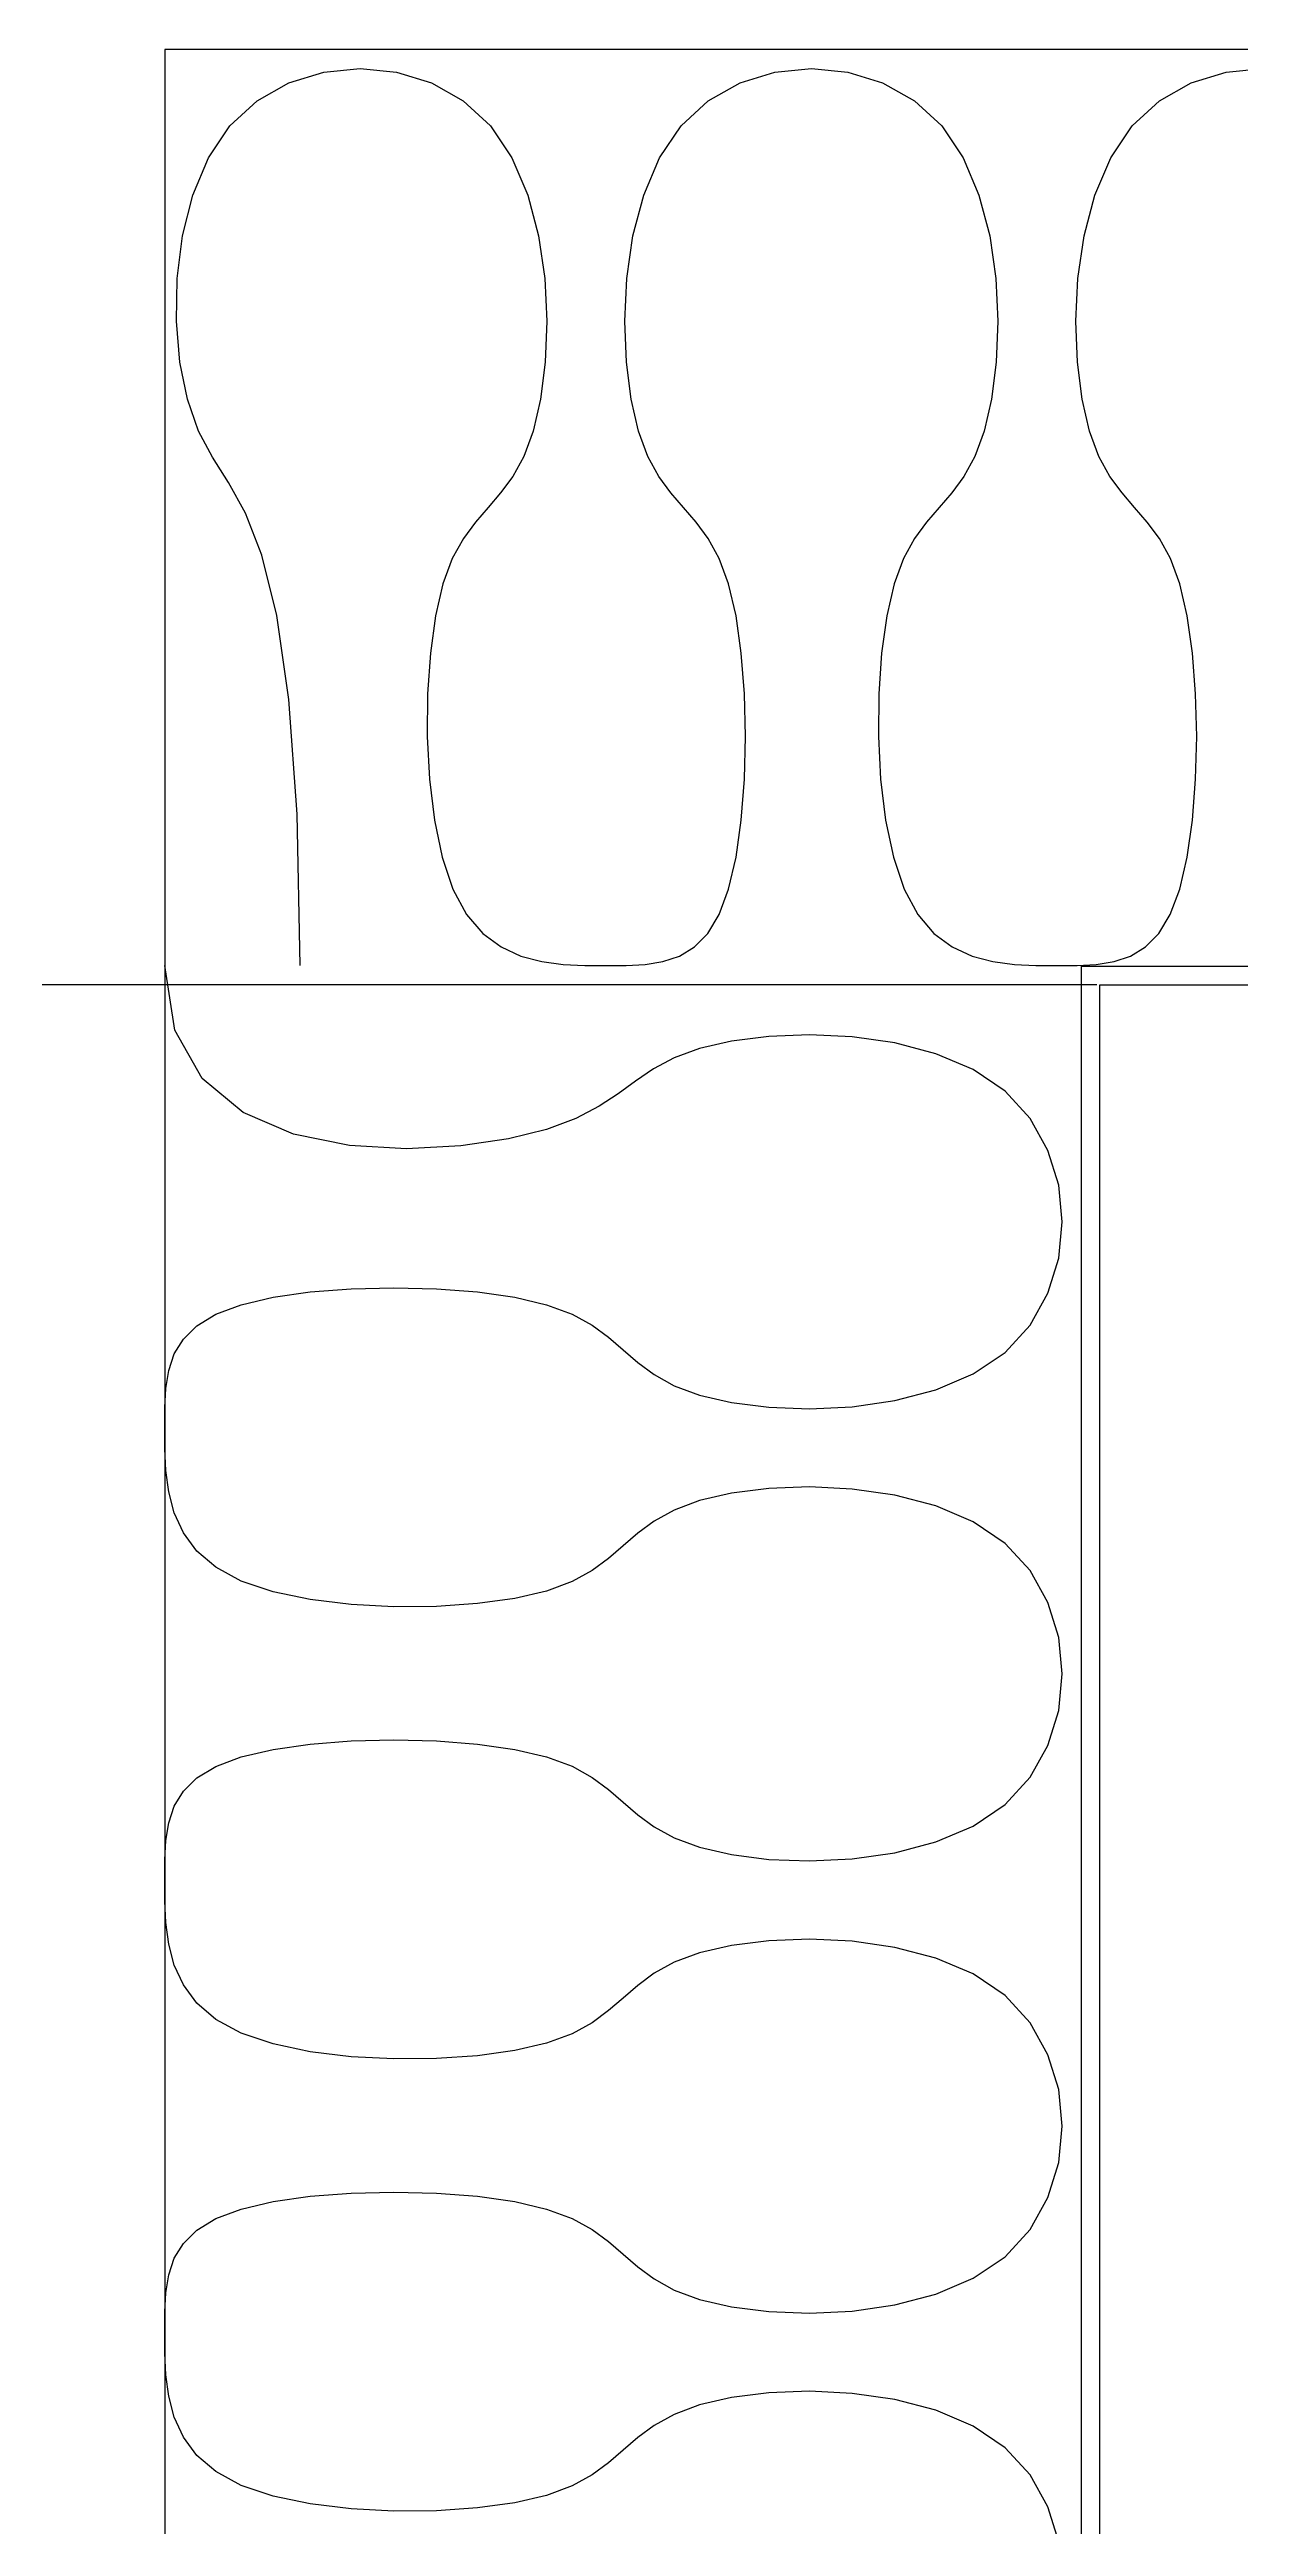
# Model space of a CAD drawing. Header units: millimetres. Extents: x -95178 to 274693, y -2232 to 263302.
# Drawn here: x 121889 to 122274, y 216065 to 216865 of the extents above; entities that cross this region are included whole.
import ezdxf

# ---------------------------------------------------------------- set-up
doc = ezdxf.new("R2010")
doc.units = ezdxf.units.MM
doc.layers.add('HATCH', color=9, linetype='Continuous')
doc.layers.add('TXT', color=3, linetype='Continuous')
doc.styles.add('ROMANS', font='romans.shx', dxfattribs={"width": 0.8})
doc.styles.add('view', font='romans.shx', dxfattribs={"width": 0.85})
doc.dimstyles.new('view', dxfattribs={"dimtxt": 2, "dimasz": 2, "dimexe": 1, "dimexo": 1, "dimgap": 1, "dimtad": 1, "dimdec": 0, "dimlfac": -1, "dimzin": 0, "dimdsep": 46, "dimtxsty": 'view', "dimcen": 2.5, "dimdle": 1.25, "dimclrd": 15, "dimclre": 15, "dimclrt": 3, "dimadec": 0, "dimazin": 0, "dimtfac": 0.9, "dimtdec": 0, "dimtofl": 0, "dimtmove": 2, "dimatfit": 0, "dimfxl": 1, "dimtolj": 1, "dimtzin": 0, "dimarcsym": 0})

# ---------------------------------------------------------------- blocks, each defined once
blk = doc.blocks.new('*D3')
at = {"layer": 'Defpoints', "color": 0, "transparency": 16777216}
for p in [(120731.83, 216562.82, 0), (122228.47, 216562.82, 0), (122228.47, 212334.82, 0)]:
    blk.add_point(p, dxfattribs=at)
at = {"layer": 'TXT', "color": 15, "lineweight": -2, "transparency": 16777216}
for p, q in [((122227.47, 216562.82, 0), (120730.83, 216562.82, 0)), ((120731.83, 212336.82, 0), (120731.83, 216560.82, 0)), ((120479.06, 214490.95, 0), (120477.06, 214490.95, 0)), ((120731.83, 214448.82, 0), (120479.06, 214490.95, 0)), ((122227.47, 212334.82, 0), (120730.83, 212334.82, 0))]:
    blk.add_line(p, q, dxfattribs=at)
at = {"layer": 'TXT', "color": 15, "transparency": 16777216}
for points in [[(120731.5, 216560.82, 0), (120732.17, 216560.82, 0), (120731.83, 216562.82, 0)], [(120731.5, 212336.82, 0), (120732.17, 212336.82, 0), (120731.83, 212334.82, 0)]]:
    blk.add_solid(points, dxfattribs=at)
at = {"layer": 'TXT', "color": 3, "transparency": 16777216, "insert": (120476.06, 214483.07, 0), "char_height": 2, "attachment_point": 5, "rotation": 90, "style": 'ROMANS'}
blk.add_mtext('\\A1;STATED DUCT', dxfattribs=at)

msp = doc.modelspace()

# ---------------------------------------------------------------- linework, layer by layer
at = {"color": 4}
for p, q in [((128918.474, 216864.819, 0), (121926.474, 216864.819, 0)), ((121926.474, 216864.819, 0), (121926.474, 212032.819, 0)), ((122228.474, 216562.819, 0), (128616.474, 216562.819, 0)), ((122228.474, 212334.819, 0), (122228.474, 216562.819, 0))]:
    msp.add_line(p, q, dxfattribs=at)
at = {"color": 31}
for p, q in [((122222.474, 216568.819, 0), (128622.474, 216568.819, 0)), ((122222.474, 212328.819, 0), (122222.474, 216568.819, 0))]:
    msp.add_line(p, q, dxfattribs=at)
at = {"layer": 'HATCH'}
for p, q in [((121956.31, 216848.258, 0), (121966.584, 216854.035, 0)), ((121966.584, 216854.035, 0), (121977.845, 216857.501, 0)), ((121977.845, 216857.501, 0), (121989.598, 216858.657, 0)), ((121989.598, 216858.657, 0), (122001.352, 216857.501, 0)), ((122001.352, 216857.501, 0), (122012.612, 216854.035, 0)), ((122012.612, 216854.035, 0), (122022.887, 216848.258, 0)), ((122101.984, 216848.258, 0), (122112.258, 216854.035, 0)), ((122112.258, 216854.035, 0), (122123.518, 216857.501, 0)), ((122123.518, 216857.501, 0), (122135.272, 216858.657, 0)), ((122135.272, 216858.657, 0), (122147.026, 216857.501, 0)), ((122147.026, 216857.501, 0), (122158.286, 216854.035, 0)), ((122158.286, 216854.035, 0), (122168.561, 216848.258, 0)), ((122247.658, 216848.258, 0), (122257.932, 216854.035, 0)), ((122257.932, 216854.035, 0), (122269.192, 216857.501, 0)), ((122269.192, 216857.501, 0), (122280.946, 216858.657, 0)), ((121947.515, 216840.17, 0), (121956.31, 216848.258, 0)), ((122022.887, 216848.258, 0), (122031.681, 216840.17, 0)), ((122093.189, 216840.17, 0), (122101.984, 216848.258, 0)), ((122168.561, 216848.258, 0), (122177.355, 216840.17, 0)), ((122238.863, 216840.17, 0), (122247.658, 216848.258, 0)), ((121940.591, 216829.867, 0), (121947.515, 216840.17, 0)), ((122031.681, 216840.17, 0), (122038.612, 216829.867, 0)), ((122086.258, 216829.867, 0), (122093.189, 216840.17, 0)), ((122177.355, 216840.17, 0), (122184.286, 216829.867, 0)), ((122231.932, 216829.867, 0), (122238.863, 216840.17, 0)), ((121935.521, 216817.832, 0), (121940.591, 216829.867, 0)), ((122038.612, 216829.867, 0), (122043.732, 216817.832, 0)), ((122081.138, 216817.832, 0), (122086.258, 216829.867, 0)), ((122184.286, 216829.867, 0), (122189.406, 216817.832, 0)), ((122226.812, 216817.832, 0), (122231.932, 216829.867, 0)), ((121932.187, 216804.641, 0), (121935.521, 216817.832, 0)), ((122043.732, 216817.832, 0), (122047.202, 216804.641, 0)), ((122077.669, 216804.641, 0), (122081.138, 216817.832, 0)), ((122189.406, 216817.832, 0), (122192.876, 216804.641, 0)), ((122223.343, 216804.641, 0), (122226.812, 216817.832, 0)), ((121930.469, 216790.872, 0), (121932.187, 216804.641, 0)), ((122047.202, 216804.641, 0), (122049.182, 216790.872, 0)), ((122075.688, 216790.872, 0), (122077.669, 216804.641, 0)), ((122192.876, 216804.641, 0), (122194.856, 216790.872, 0)), ((122221.362, 216790.872, 0), (122223.343, 216804.641, 0)), ((121930.25, 216777.103, 0), (121930.469, 216790.872, 0)), ((122049.182, 216790.872, 0), (122049.835, 216777.103, 0)), ((122075.035, 216777.103, 0), (122075.688, 216790.872, 0)), ((122194.856, 216790.872, 0), (122195.509, 216777.103, 0)), ((122220.709, 216777.103, 0), (122221.362, 216790.872, 0)), ((121931.411, 216763.912, 0), (121930.25, 216777.103, 0)), ((122049.835, 216777.103, 0), (122049.321, 216763.912, 0)), ((122075.549, 216763.912, 0), (122075.035, 216777.103, 0)), ((122195.509, 216777.103, 0), (122194.995, 216763.912, 0)), ((122221.223, 216763.912, 0), (122220.709, 216777.103, 0)), ((121933.834, 216751.876, 0), (121931.411, 216763.912, 0)), ((122049.321, 216763.912, 0), (122047.803, 216751.876, 0)), ((122077.068, 216751.876, 0), (122075.549, 216763.912, 0)), ((122194.995, 216763.912, 0), (122193.476, 216751.876, 0)), ((122222.742, 216751.876, 0), (122221.223, 216763.912, 0)), ((121937.399, 216741.574, 0), (121933.834, 216751.876, 0)), ((122047.803, 216751.876, 0), (122045.44, 216741.574, 0)), ((122079.431, 216741.574, 0), (122077.068, 216751.876, 0)), ((122193.476, 216751.876, 0), (122191.113, 216741.574, 0)), ((122225.105, 216741.574, 0), (122222.742, 216751.876, 0)), ((121941.944, 216733.149, 0), (121937.399, 216741.574, 0)), ((122045.44, 216741.574, 0), (122042.395, 216733.389, 0)), ((122082.475, 216733.389, 0), (122079.431, 216741.574, 0)), ((122191.113, 216741.574, 0), (122188.069, 216733.389, 0)), ((122228.149, 216733.389, 0), (122225.105, 216741.574, 0)), ((121947.129, 216725.013, 0), (121941.944, 216733.149, 0)), ((122042.395, 216733.389, 0), (122038.839, 216726.938, 0)), ((122086.031, 216726.938, 0), (122082.475, 216733.389, 0)), ((122188.069, 216733.389, 0), (122184.513, 216726.938, 0)), ((122231.705, 216726.938, 0), (122228.149, 216733.389, 0)), ((121952.57, 216715.143, 0), (121947.129, 216725.013, 0)), ((122038.839, 216726.938, 0), (122034.941, 216721.643, 0)), ((122089.929, 216721.643, 0), (122086.031, 216726.938, 0)), ((122184.513, 216726.938, 0), (122180.615, 216721.643, 0)), ((122235.603, 216721.643, 0), (122231.705, 216726.938, 0)), ((122030.873, 216716.925, 0), (122026.804, 216712.207, 0)), ((122034.941, 216721.643, 0), (122030.873, 216716.925, 0)), ((122093.998, 216716.925, 0), (122089.929, 216721.643, 0)), ((122098.066, 216712.207, 0), (122093.998, 216716.925, 0)), ((122176.547, 216716.925, 0), (122172.478, 216712.207, 0)), ((122180.615, 216721.643, 0), (122176.547, 216716.925, 0)), ((122239.671, 216716.925, 0), (122235.603, 216721.643, 0)), ((122243.74, 216712.207, 0), (122239.671, 216716.925, 0)), ((121957.883, 216701.519, 0), (121952.57, 216715.143, 0)), ((122026.804, 216712.207, 0), (122022.907, 216706.911, 0)), ((122101.964, 216706.911, 0), (122098.066, 216712.207, 0)), ((122172.478, 216712.207, 0), (122168.581, 216706.911, 0)), ((122247.638, 216706.911, 0), (122243.74, 216712.207, 0)), ((121962.684, 216682.118, 0), (121957.883, 216701.519, 0)), ((122019.35, 216700.46, 0), (122016.306, 216692.276, 0)), ((122022.907, 216706.911, 0), (122019.35, 216700.46, 0)), ((122105.52, 216700.46, 0), (122101.964, 216706.911, 0)), ((122108.564, 216692.276, 0), (122105.52, 216700.46, 0)), ((122165.024, 216700.46, 0), (122161.98, 216692.276, 0)), ((122168.581, 216706.911, 0), (122165.024, 216700.46, 0)), ((122251.194, 216700.46, 0), (122247.638, 216706.911, 0)), ((122254.238, 216692.276, 0), (122251.194, 216700.46, 0)), ((122016.306, 216692.276, 0), (122013.923, 216681.973, 0)), ((122110.954, 216681.973, 0), (122108.564, 216692.276, 0)), ((122161.98, 216692.276, 0), (122159.597, 216681.973, 0)), ((122256.628, 216681.973, 0), (122254.238, 216692.276, 0)), ((121966.589, 216654.917, 0), (121962.684, 216682.118, 0)), ((122013.923, 216681.973, 0), (122012.26, 216669.937, 0)), ((122112.661, 216669.937, 0), (122110.954, 216681.973, 0)), ((122159.597, 216681.973, 0), (122157.934, 216669.937, 0)), ((122258.335, 216669.937, 0), (122256.628, 216681.973, 0)), ((122012.26, 216669.937, 0), (122011.356, 216656.746, 0)), ((122113.685, 216656.746, 0), (122112.661, 216669.937, 0)), ((122157.934, 216669.937, 0), (122157.03, 216656.746, 0)), ((122259.359, 216656.746, 0), (122258.335, 216669.937, 0)), ((121969.213, 216617.895, 0), (121966.589, 216654.917, 0)), ((122011.356, 216656.746, 0), (122011.248, 216642.978, 0)), ((122114.027, 216642.978, 0), (122113.685, 216656.746, 0)), ((122157.03, 216656.746, 0), (122156.922, 216642.978, 0)), ((122259.701, 216642.978, 0), (122259.359, 216656.746, 0)), ((122011.248, 216642.978, 0), (122011.975, 216629.209, 0)), ((122113.685, 216629.209, 0), (122114.027, 216642.978, 0)), ((122156.922, 216642.978, 0), (122157.649, 216629.209, 0)), ((122259.359, 216629.209, 0), (122259.701, 216642.978, 0)), ((122011.975, 216629.209, 0), (122013.575, 216616.018, 0)), ((122112.661, 216616.018, 0), (122113.685, 216629.209, 0)), ((122157.649, 216629.209, 0), (122159.249, 216616.018, 0)), ((122258.335, 216616.018, 0), (122259.359, 216629.209, 0)), ((121970.174, 216569.031, 0), (121969.213, 216617.895, 0)), ((122013.575, 216616.018, 0), (122016.085, 216603.982, 0)), ((122110.954, 216603.982, 0), (122112.661, 216616.018, 0)), ((122159.249, 216616.018, 0), (122161.759, 216603.982, 0)), ((122256.628, 216603.982, 0), (122258.335, 216616.018, 0)), ((122016.085, 216603.982, 0), (122019.544, 216593.68, 0)), ((122108.564, 216593.68, 0), (122110.954, 216603.982, 0)), ((122161.759, 216603.982, 0), (122165.218, 216593.68, 0)), ((122254.238, 216593.68, 0), (122256.628, 216603.982, 0)), ((122019.544, 216593.68, 0), (122023.955, 216585.543, 0)), ((122105.499, 216585.543, 0), (122108.564, 216593.68, 0)), ((122165.218, 216593.68, 0), (122169.629, 216585.543, 0)), ((122251.173, 216585.543, 0), (122254.238, 216593.68, 0)), ((122023.955, 216585.543, 0), (122029.192, 216579.429, 0)), ((122101.799, 216579.429, 0), (122105.499, 216585.543, 0)), ((122169.629, 216585.543, 0), (122174.866, 216579.429, 0)), ((122247.473, 216579.429, 0), (122251.173, 216585.543, 0)), ((122029.192, 216579.429, 0), (122035.092, 216575.048, 0)), ((122035.092, 216575.048, 0), (122041.496, 216572.112, 0)), ((122041.496, 216572.112, 0), (122048.24, 216570.33, 0)), ((122087.361, 216570.33, 0), (122092.682, 216572.112, 0)), ((122092.682, 216572.112, 0), (122097.511, 216575.048, 0)), ((122097.511, 216575.048, 0), (122101.799, 216579.429, 0)), ((122174.866, 216579.429, 0), (122180.766, 216575.048, 0)), ((122180.766, 216575.048, 0), (122187.17, 216572.112, 0)), ((122187.17, 216572.112, 0), (122193.914, 216570.33, 0)), ((122233.034, 216570.33, 0), (122238.356, 216572.112, 0)), ((122238.356, 216572.112, 0), (122243.185, 216575.048, 0)), ((122243.185, 216575.048, 0), (122247.473, 216579.429, 0)), ((121929.726, 216548.161, 0), (121926.474, 216569.031, 0)), ((122048.24, 216570.33, 0), (122055.165, 216569.416, 0)), ((122055.165, 216569.416, 0), (122062.109, 216569.079, 0)), ((122062.109, 216569.079, 0), (122068.91, 216569.031, 0)), ((122068.91, 216569.031, 0), (122075.427, 216569.079, 0)), ((122075.427, 216569.079, 0), (122081.593, 216569.416, 0)), ((122081.593, 216569.416, 0), (122087.361, 216570.33, 0)), ((122193.914, 216570.33, 0), (122200.839, 216569.416, 0)), ((122200.839, 216569.416, 0), (122207.783, 216569.079, 0)), ((122207.783, 216569.079, 0), (122214.584, 216569.031, 0)), ((122214.584, 216569.031, 0), (122221.101, 216569.079, 0)), ((122221.101, 216569.079, 0), (122227.267, 216569.416, 0)), ((122227.267, 216569.416, 0), (122233.034, 216570.33, 0)), ((121938.614, 216532.567, 0), (121929.726, 216548.161, 0)), ((122099.14, 216542.261, 0), (122090.926, 216539.21, 0)), ((122109.45, 216544.63, 0), (122099.14, 216542.261, 0)), ((122121.494, 216546.152, 0), (122109.45, 216544.63, 0)), ((122134.695, 216546.667, 0), (122121.494, 216546.152, 0)), ((122148.474, 216546.013, 0), (122134.695, 216546.667, 0)), ((122162.252, 216544.028, 0), (122148.474, 216546.013, 0)), ((122175.453, 216540.55, 0), (122162.252, 216544.028, 0)), ((122187.497, 216535.419, 0), (122175.453, 216540.55, 0)), ((121951.839, 216521.593, 0), (121938.614, 216532.567, 0)), ((122084.302, 216535.646, 0), (122078.545, 216531.739, 0)), ((122090.926, 216539.21, 0), (122084.302, 216535.646, 0)), ((122197.807, 216528.472, 0), (122187.497, 216535.419, 0)), ((122072.932, 216527.661, 0), (122066.741, 216523.584, 0)), ((122078.545, 216531.739, 0), (122072.932, 216527.661, 0)), ((122205.901, 216519.657, 0), (122197.807, 216528.472, 0)), ((121968.099, 216514.583, 0), (121951.839, 216521.593, 0)), ((122049.735, 216516.113, 0), (122037.474, 216513.061, 0)), ((122059.25, 216519.677, 0), (122049.735, 216516.113, 0)), ((122066.741, 216523.584, 0), (122059.25, 216519.677, 0)), ((122211.682, 216509.359, 0), (122205.901, 216519.657, 0)), ((121986.093, 216510.88, 0), (121968.099, 216514.583, 0)), ((122004.52, 216509.83, 0), (121986.093, 216510.88, 0)), ((122022.081, 216510.775, 0), (122004.52, 216509.83, 0)), ((122037.474, 216513.061, 0), (122022.081, 216510.775, 0)), ((122215.151, 216498.073, 0), (122211.682, 216509.359, 0)), ((122216.307, 216486.292, 0), (122215.151, 216498.073, 0)), ((122215.151, 216474.512, 0), (122216.307, 216486.292, 0)), ((122211.682, 216463.225, 0), (122215.151, 216474.512, 0)), ((121951.14, 216459.523, 0), (121961.45, 216461.919, 0)), ((121961.45, 216461.919, 0), (121973.494, 216463.629, 0)), ((121973.494, 216463.629, 0), (121986.695, 216464.656, 0)), ((121986.695, 216464.656, 0), (122000.474, 216464.998, 0)), ((122000.474, 216464.998, 0), (122014.252, 216464.656, 0)), ((122014.252, 216464.656, 0), (122027.453, 216463.629, 0)), ((122027.453, 216463.629, 0), (122039.497, 216461.919, 0)), ((122039.497, 216461.919, 0), (122049.807, 216459.523, 0)), ((122205.901, 216452.928, 0), (122211.682, 216463.225, 0)), ((121932.496, 216448.445, 0), (121936.88, 216452.743, 0)), ((121936.88, 216452.743, 0), (121942.998, 216456.451, 0)), ((121942.998, 216456.451, 0), (121951.14, 216459.523, 0)), ((122049.807, 216459.523, 0), (122057.997, 216456.472, 0)), ((122057.997, 216456.472, 0), (122064.453, 216452.908, 0)), ((122064.453, 216452.908, 0), (122069.752, 216449.001, 0)), ((122197.807, 216444.113, 0), (122205.901, 216452.928, 0)), ((121929.557, 216443.605, 0), (121932.496, 216448.445, 0)), ((122069.752, 216449.001, 0), (122074.474, 216444.923, 0)), ((122074.474, 216444.923, 0), (122079.195, 216440.845, 0)), ((122187.497, 216437.166, 0), (122197.807, 216444.113, 0)), ((121926.859, 216432.49, 0), (121927.774, 216438.271, 0)), ((121927.774, 216438.271, 0), (121929.557, 216443.605, 0)), ((122079.195, 216440.845, 0), (122084.494, 216436.939, 0)), ((122084.494, 216436.939, 0), (122090.95, 216433.374, 0)), ((122175.453, 216432.035, 0), (122187.497, 216437.166, 0)), ((121926.522, 216426.31, 0), (121926.859, 216432.49, 0)), ((122090.95, 216433.374, 0), (122099.14, 216430.323, 0)), ((122099.14, 216430.323, 0), (122109.45, 216427.955, 0)), ((122148.474, 216426.572, 0), (122162.252, 216428.557, 0)), ((122162.252, 216428.557, 0), (122175.453, 216432.035, 0)), ((121926.474, 216419.778, 0), (121926.522, 216426.31, 0)), ((122109.45, 216427.955, 0), (122121.494, 216426.432, 0)), ((122121.494, 216426.432, 0), (122134.695, 216425.918, 0)), ((122134.695, 216425.918, 0), (122148.474, 216426.572, 0)), ((121926.522, 216412.961, 0), (121926.474, 216419.778, 0)), ((121926.859, 216406.002, 0), (121926.522, 216412.961, 0)), ((121927.774, 216399.061, 0), (121926.859, 216406.002, 0)), ((121929.557, 216392.301, 0), (121927.774, 216399.061, 0)), ((122099.14, 216396.254, 0), (122090.95, 216393.203, 0)), ((122109.45, 216398.623, 0), (122099.14, 216396.254, 0)), ((122121.494, 216400.145, 0), (122109.45, 216398.623, 0)), ((122134.695, 216400.66, 0), (122121.494, 216400.145, 0)), ((122148.474, 216400.005, 0), (122134.695, 216400.66, 0)), ((122162.252, 216398.02, 0), (122148.474, 216400.005, 0)), ((122175.453, 216394.543, 0), (122162.252, 216398.02, 0)), ((121932.496, 216385.883, 0), (121929.557, 216392.301, 0)), ((122084.494, 216389.639, 0), (122079.195, 216385.732, 0)), ((122090.95, 216393.203, 0), (122084.494, 216389.639, 0)), ((122187.497, 216389.411, 0), (122175.453, 216394.543, 0)), ((122197.807, 216382.464, 0), (122187.497, 216389.411, 0)), ((121936.88, 216379.969, 0), (121932.496, 216385.883, 0)), ((122074.474, 216381.654, 0), (122069.752, 216377.576, 0)), ((122079.195, 216385.732, 0), (122074.474, 216381.654, 0)), ((122205.901, 216373.65, 0), (122197.807, 216382.464, 0)), ((121942.998, 216374.721, 0), (121936.88, 216379.969, 0)), ((121951.14, 216370.299, 0), (121942.998, 216374.721, 0)), ((122064.453, 216373.67, 0), (122057.997, 216370.105, 0)), ((122069.752, 216377.576, 0), (122064.453, 216373.67, 0)), ((122211.682, 216363.352, 0), (122205.901, 216373.65, 0)), ((121961.45, 216366.833, 0), (121951.14, 216370.299, 0)), ((121973.494, 216364.317, 0), (121961.45, 216366.833, 0)), ((121986.695, 216362.714, 0), (121973.494, 216364.317, 0)), ((122039.497, 216364.665, 0), (122027.453, 216362.999, 0)), ((122049.807, 216367.054, 0), (122039.497, 216364.665, 0)), ((122057.997, 216370.105, 0), (122049.807, 216367.054, 0)), ((122000.474, 216361.985, 0), (121986.695, 216362.714, 0)), ((122014.252, 216362.092, 0), (122000.474, 216361.985, 0)), ((122027.453, 216362.999, 0), (122014.252, 216362.092, 0)), ((122215.151, 216352.066, 0), (122211.682, 216363.352, 0)), ((122216.307, 216340.285, 0), (122215.151, 216352.066, 0)), ((122215.151, 216328.504, 0), (122216.307, 216340.285, 0)), ((122211.682, 216317.218, 0), (122215.151, 216328.504, 0)), ((121961.45, 216315.911, 0), (121973.494, 216317.622, 0)), ((121973.494, 216317.622, 0), (121986.695, 216318.649, 0)), ((121986.695, 216318.649, 0), (122000.474, 216318.991, 0)), ((122000.474, 216318.991, 0), (122014.252, 216318.649, 0)), ((122014.252, 216318.649, 0), (122027.453, 216317.622, 0)), ((122027.453, 216317.622, 0), (122039.497, 216315.911, 0)), ((122205.901, 216306.92, 0), (122211.682, 216317.218, 0)), ((121936.88, 216306.736, 0), (121942.998, 216310.444, 0)), ((121942.998, 216310.444, 0), (121951.14, 216313.516, 0)), ((121951.14, 216313.516, 0), (121961.45, 216315.911, 0)), ((122039.497, 216315.911, 0), (122049.807, 216313.516, 0)), ((122049.807, 216313.516, 0), (122057.997, 216310.465, 0)), ((122057.997, 216310.465, 0), (122064.453, 216306.9, 0)), ((121929.557, 216297.598, 0), (121932.496, 216302.438, 0)), ((121932.496, 216302.438, 0), (121936.88, 216306.736, 0)), ((122064.453, 216306.9, 0), (122069.752, 216302.994, 0)), ((122069.752, 216302.994, 0), (122074.474, 216298.916, 0)), ((122197.807, 216298.106, 0), (122205.901, 216306.92, 0)), ((121926.859, 216286.483, 0), (121927.774, 216292.264, 0)), ((121927.774, 216292.264, 0), (121929.557, 216297.598, 0)), ((122074.474, 216298.916, 0), (122079.195, 216294.838, 0)), ((122079.195, 216294.838, 0), (122084.494, 216290.932, 0)), ((122187.497, 216291.159, 0), (122197.807, 216298.106, 0)), ((121926.522, 216280.303, 0), (121926.859, 216286.483, 0)), ((122084.494, 216290.932, 0), (122090.95, 216287.367, 0)), ((122090.95, 216287.367, 0), (122099.14, 216284.316, 0)), ((122099.14, 216284.316, 0), (122109.45, 216281.948, 0)), ((122162.252, 216282.55, 0), (122175.453, 216286.027, 0)), ((122175.453, 216286.027, 0), (122187.497, 216291.159, 0)), ((121926.474, 216273.771, 0), (121926.522, 216280.303, 0)), ((122109.45, 216281.948, 0), (122121.494, 216280.425, 0)), ((122121.494, 216280.425, 0), (122134.695, 216279.91, 0)), ((122134.695, 216279.91, 0), (122148.474, 216280.565, 0)), ((122148.474, 216280.565, 0), (122162.252, 216282.55, 0)), ((121926.522, 216266.954, 0), (121926.474, 216273.771, 0)), ((121926.859, 216259.994, 0), (121926.522, 216266.954, 0)), ((121927.774, 216253.054, 0), (121926.859, 216259.994, 0)), ((121929.557, 216246.294, 0), (121927.774, 216253.054, 0)), ((122109.45, 216252.615, 0), (122099.14, 216250.247, 0)), ((122121.494, 216254.138, 0), (122109.45, 216252.615, 0)), ((122134.695, 216254.652, 0), (122121.494, 216254.138, 0)), ((122148.474, 216253.998, 0), (122134.695, 216254.652, 0)), ((122162.252, 216252.013, 0), (122148.474, 216253.998, 0)), ((121932.496, 216239.876, 0), (121929.557, 216246.294, 0)), ((122090.95, 216247.196, 0), (122084.494, 216243.631, 0)), ((122099.14, 216250.247, 0), (122090.95, 216247.196, 0)), ((122175.453, 216248.536, 0), (122162.252, 216252.013, 0)), ((122187.497, 216243.404, 0), (122175.453, 216248.536, 0)), ((121936.88, 216233.962, 0), (121932.496, 216239.876, 0)), ((122079.195, 216239.725, 0), (122074.474, 216235.647, 0)), ((122084.494, 216243.631, 0), (122079.195, 216239.725, 0)), ((122197.807, 216236.457, 0), (122187.497, 216243.404, 0)), ((122205.901, 216227.642, 0), (122197.807, 216236.457, 0)), ((121942.998, 216228.713, 0), (121936.88, 216233.962, 0)), ((121951.14, 216224.292, 0), (121942.998, 216228.713, 0)), ((122069.752, 216231.569, 0), (122064.453, 216227.662, 0)), ((122074.474, 216235.647, 0), (122069.752, 216231.569, 0)), ((121961.45, 216220.825, 0), (121951.14, 216224.292, 0)), ((121973.494, 216218.31, 0), (121961.45, 216220.825, 0)), ((122049.807, 216221.047, 0), (122039.497, 216218.658, 0)), ((122057.997, 216224.098, 0), (122049.807, 216221.047, 0)), ((122064.453, 216227.662, 0), (122057.997, 216224.098, 0)), ((122211.682, 216217.345, 0), (122205.901, 216227.642, 0)), ((121986.695, 216216.706, 0), (121973.494, 216218.31, 0)), ((122000.474, 216215.977, 0), (121986.695, 216216.706, 0)), ((122014.252, 216216.085, 0), (122000.474, 216215.977, 0)), ((122027.453, 216216.991, 0), (122014.252, 216216.085, 0)), ((122039.497, 216218.658, 0), (122027.453, 216216.991, 0)), ((122215.151, 216206.058, 0), (122211.682, 216217.345, 0)), ((122216.307, 216194.278, 0), (122215.151, 216206.058, 0)), ((122215.151, 216182.497, 0), (122216.307, 216194.278, 0)), ((122211.682, 216171.211, 0), (122215.151, 216182.497, 0)), ((121973.494, 216171.615, 0), (121986.695, 216172.641, 0)), ((121986.695, 216172.641, 0), (122000.474, 216172.984, 0)), ((122000.474, 216172.984, 0), (122014.252, 216172.641, 0)), ((122014.252, 216172.641, 0), (122027.453, 216171.615, 0)), ((121936.88, 216160.728, 0), (121942.998, 216164.437, 0)), ((121942.998, 216164.437, 0), (121951.14, 216167.509, 0)), ((121951.14, 216167.509, 0), (121961.45, 216169.904, 0)), ((121961.45, 216169.904, 0), (121973.494, 216171.615, 0)), ((122027.453, 216171.615, 0), (122039.497, 216169.904, 0)), ((122039.497, 216169.904, 0), (122049.807, 216167.509, 0)), ((122049.807, 216167.509, 0), (122057.997, 216164.457, 0)), ((122057.997, 216164.457, 0), (122064.453, 216160.893, 0)), ((122205.901, 216160.913, 0), (122211.682, 216171.211, 0)), ((121929.557, 216151.591, 0), (121932.496, 216156.43, 0)), ((121932.496, 216156.43, 0), (121936.88, 216160.728, 0)), ((122064.453, 216160.893, 0), (122069.752, 216156.986, 0)), ((122069.752, 216156.986, 0), (122074.474, 216152.909, 0)), ((122197.807, 216152.098, 0), (122205.901, 216160.913, 0)), ((121927.774, 216146.256, 0), (121929.557, 216151.591, 0)), ((122074.474, 216152.909, 0), (122079.195, 216148.831, 0)), ((122079.195, 216148.831, 0), (122084.494, 216144.924, 0)), ((122187.497, 216145.151, 0), (122197.807, 216152.098, 0)), ((121926.522, 216134.296, 0), (121926.859, 216140.476, 0)), ((121926.859, 216140.476, 0), (121927.774, 216146.256, 0)), ((122084.494, 216144.924, 0), (122090.95, 216141.36, 0)), ((122090.95, 216141.36, 0), (122099.14, 216138.309, 0)), ((122175.453, 216140.02, 0), (122187.497, 216145.151, 0)), ((121926.474, 216127.764, 0), (121926.522, 216134.296, 0)), ((122099.14, 216138.309, 0), (122109.45, 216135.94, 0)), ((122109.45, 216135.94, 0), (122121.494, 216134.418, 0)), ((122121.494, 216134.418, 0), (122134.695, 216133.903, 0)), ((122134.695, 216133.903, 0), (122148.474, 216134.557, 0)), ((122148.474, 216134.557, 0), (122162.252, 216136.542, 0)), ((122162.252, 216136.542, 0), (122175.453, 216140.02, 0)), ((121926.522, 216120.947, 0), (121926.474, 216127.764, 0)), ((121926.859, 216113.987, 0), (121926.522, 216120.947, 0)), ((121927.774, 216107.047, 0), (121926.859, 216113.987, 0)), ((122134.695, 216108.645, 0), (122121.494, 216108.13, 0)), ((122148.474, 216107.991, 0), (122134.695, 216108.645, 0)), ((121929.557, 216100.287, 0), (121927.774, 216107.047, 0)), ((121932.496, 216093.869, 0), (121929.557, 216100.287, 0)), ((122090.95, 216101.188, 0), (122084.494, 216097.624, 0)), ((122099.14, 216104.24, 0), (122090.95, 216101.188, 0)), ((122109.45, 216106.608, 0), (122099.14, 216104.24, 0)), ((122121.494, 216108.13, 0), (122109.45, 216106.608, 0)), ((122162.252, 216106.006, 0), (122148.474, 216107.991, 0)), ((122175.453, 216102.528, 0), (122162.252, 216106.006, 0)), ((122187.497, 216097.397, 0), (122175.453, 216102.528, 0)), ((121936.88, 216087.955, 0), (121932.496, 216093.869, 0)), ((122079.195, 216093.717, 0), (122074.474, 216089.64, 0)), ((122084.494, 216097.624, 0), (122079.195, 216093.717, 0)), ((122197.807, 216090.45, 0), (122187.497, 216097.397, 0)), ((121942.998, 216082.706, 0), (121936.88, 216087.955, 0)), ((122069.752, 216085.562, 0), (122064.453, 216081.655, 0)), ((122074.474, 216089.64, 0), (122069.752, 216085.562, 0)), ((122205.901, 216081.635, 0), (122197.807, 216090.45, 0)), ((121951.14, 216078.284, 0), (121942.998, 216082.706, 0)), ((121961.45, 216074.818, 0), (121951.14, 216078.284, 0)), ((122057.997, 216078.091, 0), (122049.807, 216075.04, 0)), ((122064.453, 216081.655, 0), (122057.997, 216078.091, 0)), ((122211.682, 216071.337, 0), (122205.901, 216081.635, 0)), ((121973.494, 216072.302, 0), (121961.45, 216074.818, 0)), ((121986.695, 216070.699, 0), (121973.494, 216072.302, 0)), ((122000.474, 216069.97, 0), (121986.695, 216070.699, 0)), ((122014.252, 216070.078, 0), (122000.474, 216069.97, 0)), ((122027.453, 216070.984, 0), (122014.252, 216070.078, 0)), ((122039.497, 216072.651, 0), (122027.453, 216070.984, 0)), ((122049.807, 216075.04, 0), (122039.497, 216072.651, 0)), ((122215.151, 216060.051, 0), (122211.682, 216071.337, 0))]:
    msp.add_line(p, q, dxfattribs=at)

# ---------------------------------------------------------------- dimensions: what is measured, and where the dimension line sits
at = {"layer": 'TXT'}
dim = msp.add_linear_dim(base=(120731.833, 216562.819, 0), p1=(122228.474, 212334.819, 0), p2=(122228.474, 216562.819, 0), angle=90, text='STATED DUCT', dimstyle='view', override={"dimtad": 0, "dimtih": 1, "dimlfac": 1, "dimrnd": 5, "dimtxsty": 'ROMANS', "dimcen": 3, "dimdle": 0, "dimtp": 50, "dimtm": 3, "dimtfac": 1, "dimtdec": 4, "dimtofl": 1, "dimtmove": 1, "dimatfit": 3}, dxfattribs=at)
dim.commit()
dim.dimension.update_dxf_attribs({"geometry": '*D3', "text_midpoint": (120476.061, 214490.952, 0), "dimtype": 160, "text_rotation": 90})

doc.saveas('drawing.dxf')
